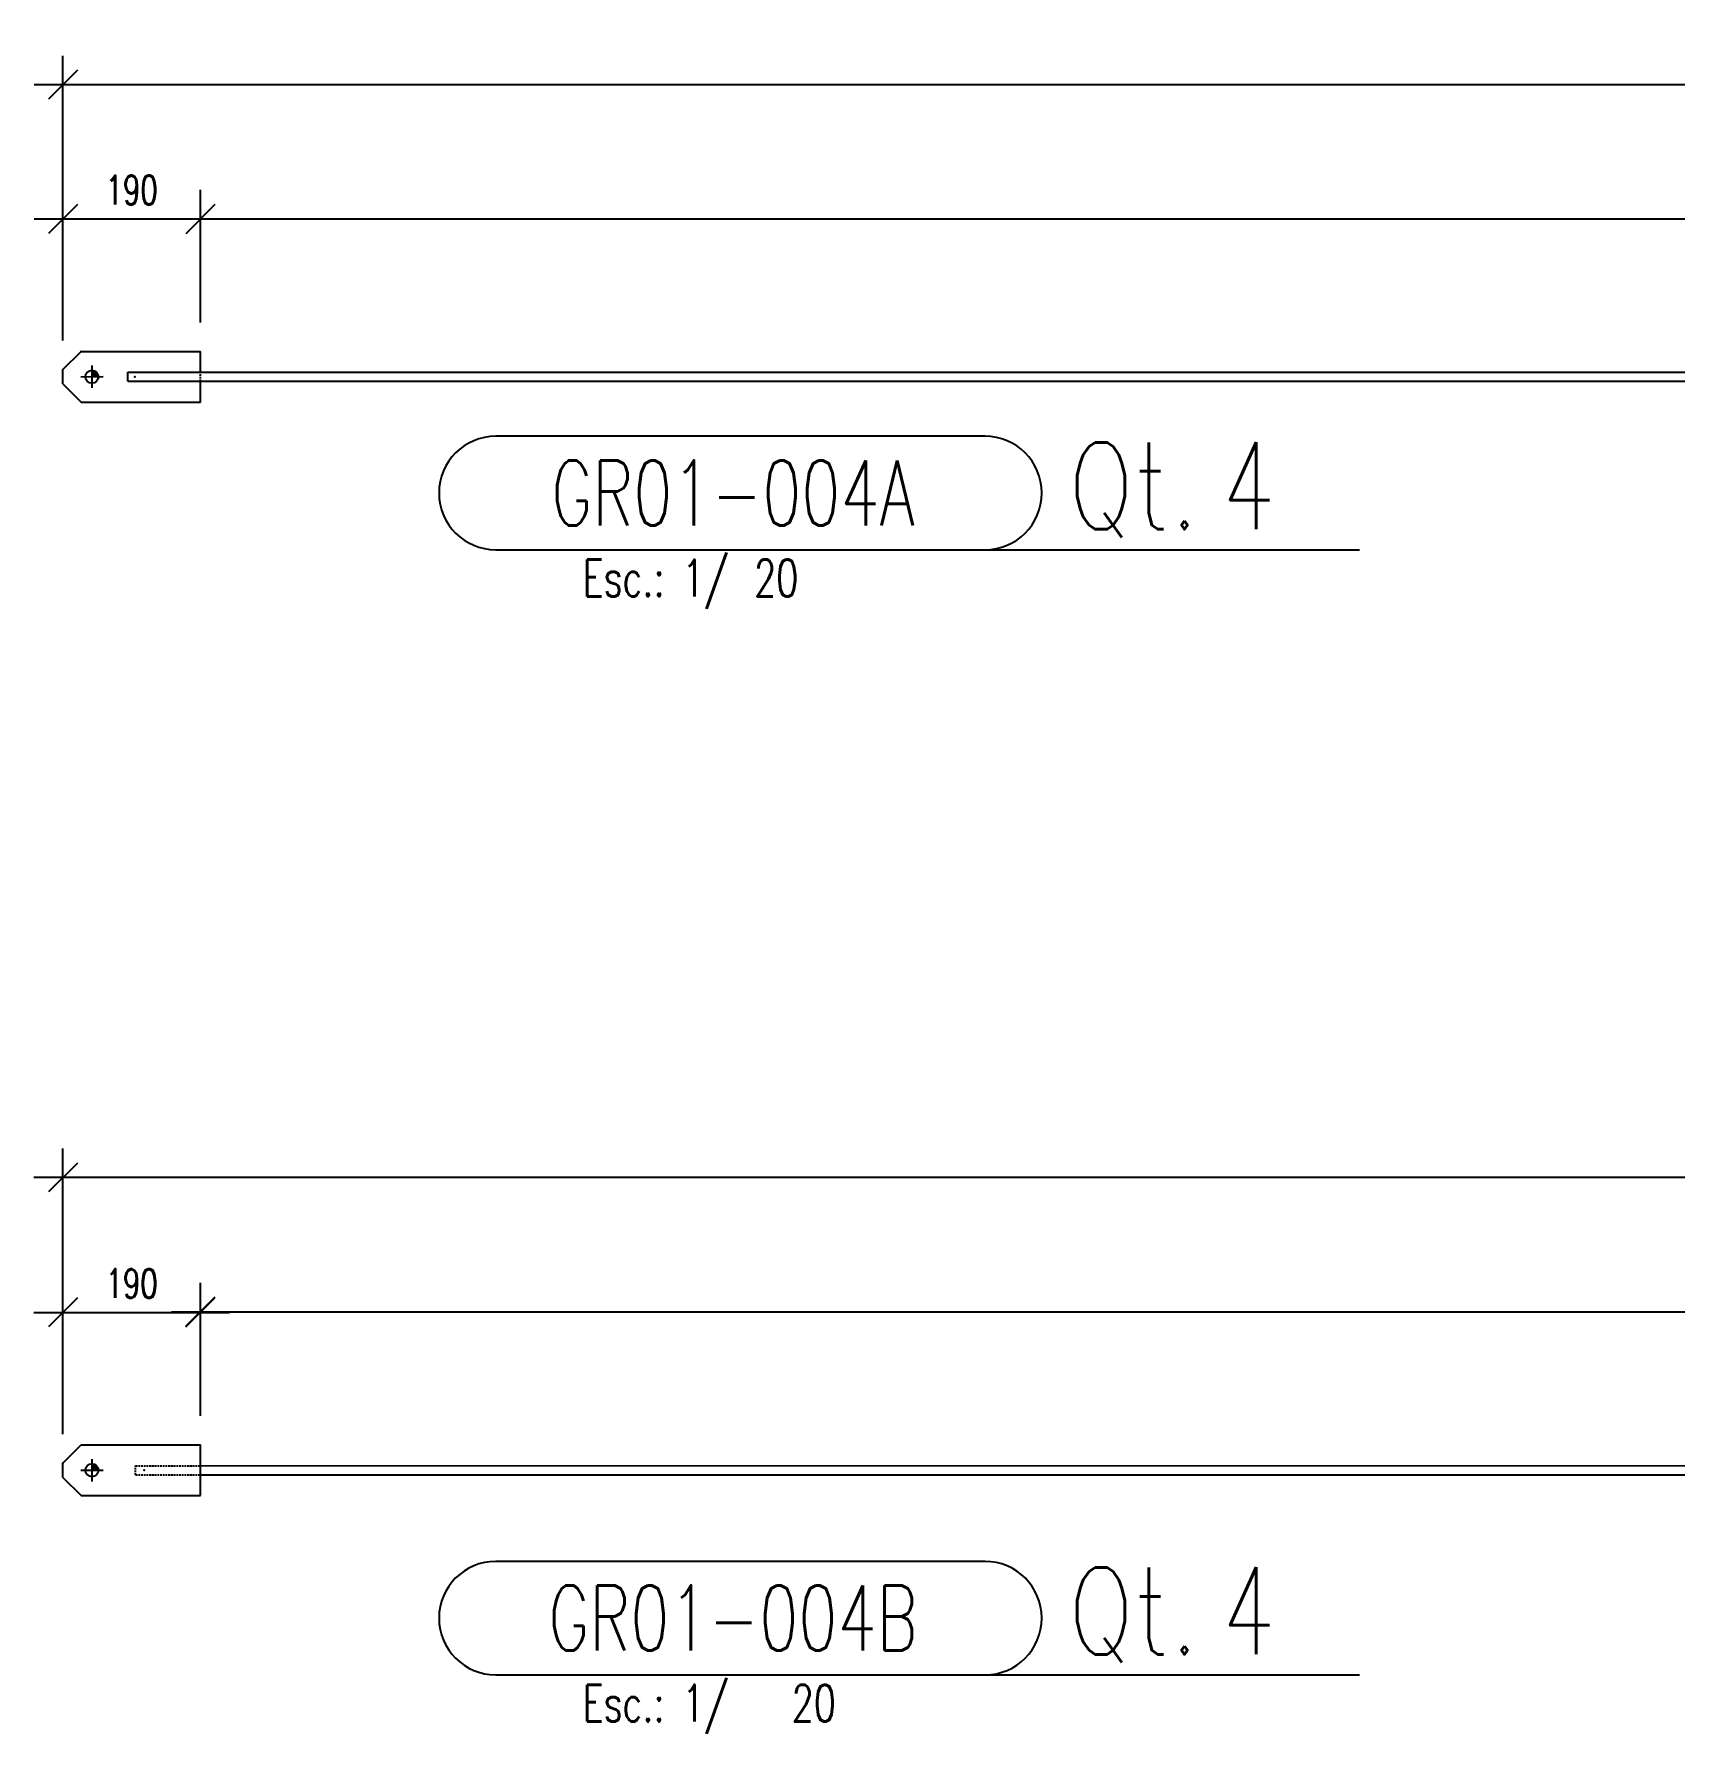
# Model space of a CAD drawing. Extents: x -42342 to -30966, y 6373 to 13845.
# Drawn here: x -38921 to -36654, y 11495 to 13845 of the extents above; entities that cross this region are included whole.
import ezdxf
from ezdxf.enums import TextEntityAlignment as Align

# ---------------------------------------------------------------- set-up
doc = ezdxf.new("R2010")
doc.units = 0
doc.header["$LTSCALE"] = 10
doc.header["$MEASUREMENT"] = 0
doc.linetypes.add('DASHDOT', pattern=[1, 0.5, -0.25, 0, -0.25])
doc.linetypes.add('HIDDEN', pattern=[0.375, 0.25, -0.125])
doc.layers.get('0').update_dxf_attribs({"linetype": 'CONTINUOUS'})
doc.layers.get('Defpoints').update_dxf_attribs({"linetype": 'CONTINUOUS'})
for name, color, linetype in [('A', 2, 'DASHDOT'), ('FORIR', 4, 'CONTINUOUS'), ('G', 3, 'CONTINUOUS'), ('MARK_QTA', 4, 'CONTINUOUS'), ('MARK_SLOT', 6, 'CONTINUOUS'), ('TR', 6, 'HIDDEN')]:
    doc.layers.add(name, color=color, linetype=linetype)
doc.styles.add('MARK', font='ROMANS', dxfattribs={"width": 0.7})
doc.styles.add('ROMANS', font='romans.shx', dxfattribs={"width": 0.7})
doc.dimstyles.new('1-20', dxfattribs={"dimscale": 20, "dimtxt": 2, "dimasz": 2, "dimexe": 2, "dimexo": 2, "dimgap": 1, "dimtad": 1, "dimdec": 0, "dimzin": 0, "dimdsep": 46, "dimtxsty": 'ROMANS', "dimblk": 'OBLIQUE', "dimcen": 0, "dimdle": 2, "dimclrd": 1, "dimclre": 1, "dimclrt": 4, "dimadec": 0, "dimazin": 0, "dimtfac": 1, "dimtdec": 0, "dimtofl": 0, "dimtmove": 0, "dimatfit": 3, "dimfxl": 1, "dimtfill": 1, "dimtolj": 1, "dimtzin": 0, "dimarcsym": 0})

# ---------------------------------------------------------------- blocks, each defined once
blk = doc.blocks.new('M8_COM')
at = {"layer": 'MARK_QTA'}
blk.add_line((7.44, 0), (62.29, 0), dxfattribs=at)
at = {"layer": 'MARK_SLOT'}
blk.add_lwpolyline([(2.61, 7.84, 1), (2.61, 0), (36.41, 0, 1), (36.41, 7.84)], format="xyb", close=True, dxfattribs=at)
at = {"color": 4, "style": 'MARK', "width": 0.7}
blk.add_text('Esc.: 1/', height=2.55, dxfattribs=at).set_placement((13.66, -2.14), align=Align.MIDDLE)
for tag, height, p in [('MAR_PEZ', 4.5, (18.99, 3.92)), ('ESCALA', 2.55, (24.58, -1.95))]:
    blk.add_attdef(tag, text='', height=height, dxfattribs=at).set_placement(p, align=Align.MIDDLE)
at = {"style": 'MARK', "width": 0.7, "flags": 1}
for tag, p in [('TRA_PEZ', (-1.14, -0.81)), ('DES_PEZ', (-1.14, -1.62)), ('NOT_PEZ', (-1.14, -2.42)), ('TIP_PEZ', (-1.14, -3.22)), ('ING_PEZ', (-1.14, -4.03)), ('COS_PEZ', (-1.14, -4.83))]:
    blk.add_attdef(tag, p, '', height=0.525, dxfattribs=at)
at = {"layer": 'MARK_QTA', "style": 'ROMANS', "width": 0.8}
blk.add_text('Qt. ', height=6, dxfattribs=at).set_placement((48.34, 4.13), align=Align.MIDDLE)
at = {"layer": 'MARK_QTA', "style": 'MARK', "width": 0.7}
blk.add_attdef('QTA_PEZ', (52.82, 1.43), '', height=6, dxfattribs=at)
blk = doc.blocks.new('M16')
for p, q in [((-15.4, 0), (15.4, 0)), ((0, 15.4), (0, -15.4))]:
    blk.add_line(p, q)
at = {"color": 4, "const_width": 9.01}
blk.add_lwpolyline([(4.5, 0, 0.414214), (0, 4.5)], format="xyb", dxfattribs=at)
at = {"color": 4}
blk.add_circle((0, 0), 9, dxfattribs=at)
at = {"flags": 1}
blk.add_attdef('TOLE', (16.7, -8.3), '', height=5.26, dxfattribs=at)
blk = doc.blocks.new('3D_INFOPOS')
blk.add_point((0, 0))
at = {"layer": 'FORIR', "flags": 1}
blk.add_attdef('POS_PEZ', (7.6, -4.3), '', height=5.26, dxfattribs=at)
blk = doc.blocks.new('_OBLIQUE')
at = {"color": 0, "linetype": 'ByBlock'}
blk.add_line((-0.5, -0.5), (0.5, 0.5), dxfattribs=at)
blk = doc.blocks.new('*D27')
at = {"color": 1, "lineweight": -2, "transparency": 16777216}
for p, q in [((-38881.3, 13421.1), (-38881.3, 13629.1)), ((-38691.3, 13446.1), (-38691.3, 13629.1)), ((-38921.3, 13589.1), (-38651.3, 13589.1))]:
    blk.add_line(p, q, dxfattribs=at)
at = {"layer": 'Defpoints', "color": 0, "transparency": 16777216}
for p in [(-38691.3, 13589.1), (-38691.3, 13406.1), (-38881.3, 13381.1)]:
    blk.add_point(p, dxfattribs=at)
at = {"color": 1, "lineweight": -2, "transparency": 16777216, "xscale": 40, "yscale": 40, "zscale": 40, "rotation": 180}
blk.add_blockref('_OBLIQUE', (-38881.3, 13589.1), dxfattribs=at)
at = {"color": 1, "lineweight": -2, "transparency": 16777216, "xscale": 40, "yscale": 40, "zscale": 40}
blk.add_blockref('_OBLIQUE', (-38691.3, 13589.1), dxfattribs=at)
at = {"color": 4, "transparency": 16777216, "insert": (-38786.3, 13629.1), "char_height": 40, "attachment_point": 5, "style": 'ROMANS', "bg_fill": 3, "box_fill_scale": 1.25, "bg_fill_color": 256, "bg_fill_true_color": 13158600, "bg_fill_transparency": 0}
blk.add_mtext('\\A1;190', dxfattribs=at)
blk = doc.blocks.new('*D28')
at = {"color": 1, "lineweight": -2, "transparency": 16777216}
for p, q in [((-38691.3, 13446.1), (-38691.3, 13629.1)), ((-31156.2, 13417.4), (-31156.2, 13629.1)), ((-38731.3, 13589.1), (-31116.2, 13589.1))]:
    blk.add_line(p, q, dxfattribs=at)
at = {"layer": 'Defpoints', "color": 0, "transparency": 16777216}
for p in [(-31156.2, 13589.1), (-38691.3, 13406.1), (-31156.2, 13377.4)]:
    blk.add_point(p, dxfattribs=at)
at = {"color": 1, "lineweight": -2, "transparency": 16777216, "xscale": 40, "yscale": 40, "zscale": 40, "rotation": 180}
blk.add_blockref('_OBLIQUE', (-38691.3, 13589.1), dxfattribs=at)
at = {"color": 1, "lineweight": -2, "transparency": 16777216, "xscale": 40, "yscale": 40, "zscale": 40}
blk.add_blockref('_OBLIQUE', (-31156.2, 13589.1), dxfattribs=at)
at = {"color": 4, "transparency": 16777216, "insert": (-34923.8, 13629.1), "char_height": 40, "attachment_point": 5, "style": 'ROMANS', "bg_fill": 3, "box_fill_scale": 1.25, "bg_fill_color": 256, "bg_fill_true_color": 13158600, "bg_fill_transparency": 0}
blk.add_mtext('\\A1;7535', dxfattribs=at)
blk = doc.blocks.new('*D30')
at = {"color": 1, "lineweight": -2, "transparency": 16777216}
for p, q in [((-38881.3, 13421.1), (-38881.3, 13814.6)), ((-31056.2, 13417.4), (-31056.2, 13814.6)), ((-31016.2, 13774.6), (-38921.3, 13774.6))]:
    blk.add_line(p, q, dxfattribs=at)
at = {"layer": 'Defpoints', "color": 0, "transparency": 16777216}
for p in [(-38881.3, 13774.6), (-38881.3, 13381.1), (-31056.2, 13377.4)]:
    blk.add_point(p, dxfattribs=at)
at = {"color": 1, "lineweight": -2, "transparency": 16777216, "xscale": 40, "yscale": 40, "zscale": 40, "rotation": 180}
blk.add_blockref('_OBLIQUE', (-38881.3, 13774.6), dxfattribs=at)
at = {"color": 1, "lineweight": -2, "transparency": 16777216, "xscale": 40, "yscale": 40, "zscale": 40}
blk.add_blockref('_OBLIQUE', (-31056.2, 13774.6), dxfattribs=at)
at = {"color": 4, "transparency": 16777216, "insert": (-34968.8, 13814.6), "char_height": 40, "attachment_point": 5, "style": 'ROMANS', "bg_fill": 3, "box_fill_scale": 1.25, "bg_fill_color": 256, "bg_fill_true_color": 13158600, "bg_fill_transparency": 0}
blk.add_mtext('\\A1;7825', dxfattribs=at)
blk = doc.blocks.new('*D41')
at = {"color": 1, "lineweight": -2, "transparency": 16777216}
for p, q in [((-38881.4, 11909.9), (-38881.4, 12118)), ((-38691.4, 11934.9), (-38691.4, 12118)), ((-38921.4, 12078), (-38651.4, 12078))]:
    blk.add_line(p, q, dxfattribs=at)
at = {"layer": 'Defpoints', "color": 0, "transparency": 16777216}
for p in [(-38691.4, 12078), (-38691.4, 11894.9), (-38881.4, 11869.9)]:
    blk.add_point(p, dxfattribs=at)
at = {"color": 1, "lineweight": -2, "transparency": 16777216, "xscale": 40, "yscale": 40, "zscale": 40, "rotation": 180}
blk.add_blockref('_OBLIQUE', (-38881.4, 12078), dxfattribs=at)
at = {"color": 1, "lineweight": -2, "transparency": 16777216, "xscale": 40, "yscale": 40, "zscale": 40}
blk.add_blockref('_OBLIQUE', (-38691.4, 12078), dxfattribs=at)
at = {"color": 4, "transparency": 16777216, "insert": (-38786.4, 12118), "char_height": 40, "attachment_point": 5, "style": 'ROMANS', "bg_fill": 3, "box_fill_scale": 1.25, "bg_fill_color": 256, "bg_fill_true_color": 13158600, "bg_fill_transparency": 0}
blk.add_mtext('\\A1;190', dxfattribs=at)
blk = doc.blocks.new('*D42')
at = {"color": 1, "lineweight": -2, "transparency": 16777216}
for p, q in [((-38691.4, 11934.9), (-38691.4, 12119)), ((-31105.9, 11907.2), (-31105.9, 12119)), ((-38731.4, 12079), (-31065.9, 12079))]:
    blk.add_line(p, q, dxfattribs=at)
at = {"layer": 'Defpoints', "color": 0, "transparency": 16777216}
for p in [(-31105.9, 12079), (-38691.4, 11894.9), (-31105.9, 11867.2)]:
    blk.add_point(p, dxfattribs=at)
at = {"color": 1, "lineweight": -2, "transparency": 16777216, "xscale": 40, "yscale": 40, "zscale": 40, "rotation": 180}
blk.add_blockref('_OBLIQUE', (-38691.4, 12079), dxfattribs=at)
at = {"color": 1, "lineweight": -2, "transparency": 16777216, "xscale": 40, "yscale": 40, "zscale": 40}
blk.add_blockref('_OBLIQUE', (-31105.9, 12079), dxfattribs=at)
at = {"color": 4, "transparency": 16777216, "insert": (-34898.6, 12119), "char_height": 40, "attachment_point": 5, "style": 'ROMANS', "bg_fill": 3, "box_fill_scale": 1.25, "bg_fill_color": 256, "bg_fill_true_color": 13158600, "bg_fill_transparency": 0}
blk.add_mtext('\\A1;7585', dxfattribs=at)
blk = doc.blocks.new('*D44')
at = {"color": 1, "lineweight": -2, "transparency": 16777216}
for p, q in [((-38881.4, 11909.9), (-38881.4, 12304.5)), ((-31005.9, 11907.2), (-31005.9, 12304.5)), ((-30965.9, 12264.5), (-38921.4, 12264.5))]:
    blk.add_line(p, q, dxfattribs=at)
at = {"layer": 'Defpoints', "color": 0, "transparency": 16777216}
for p in [(-38881.4, 12264.5), (-38881.4, 11869.9), (-31005.9, 11867.2)]:
    blk.add_point(p, dxfattribs=at)
at = {"color": 1, "lineweight": -2, "transparency": 16777216, "xscale": 40, "yscale": 40, "zscale": 40, "rotation": 180}
blk.add_blockref('_OBLIQUE', (-38881.4, 12264.5), dxfattribs=at)
at = {"color": 1, "lineweight": -2, "transparency": 16777216, "xscale": 40, "yscale": 40, "zscale": 40}
blk.add_blockref('_OBLIQUE', (-31005.9, 12264.5), dxfattribs=at)
at = {"color": 4, "transparency": 16777216, "insert": (-34943.6, 12304.5), "char_height": 40, "attachment_point": 5, "style": 'ROMANS', "bg_fill": 3, "box_fill_scale": 1.25, "bg_fill_color": 256, "bg_fill_true_color": 13158600, "bg_fill_transparency": 0}
blk.add_mtext('\\A1;7875', dxfattribs=at)

msp = doc.modelspace()

# ---------------------------------------------------------------- linework, layer by layer
at = {"layer": 'A'}
for p in [(-38856.3, 13406.1), (-38881.4, 11869.9)]:
    msp.add_point(p, dxfattribs=at)
at = {"layer": 'G'}
for p, q in [((-38881.3, 13381.1), (-38856.3, 13406.1)), ((-38856.3, 13406.1), (-38691.3, 13406.1)), ((-38856.3, 13406.1), (-38856.3, 13406.1)), ((-38691.3, 13377.4), (-38691.3, 13406.1)), ((-38881.3, 13381.1), (-38881.3, 13381.1)), ((-38881.3, 13361.1), (-38881.3, 13381.1)), ((-38881.3, 13361.1), (-38881.3, 13381.1)), ((-38791.5, 13377.4), (-31056.2, 13377.4)), ((-38791.5, 13364.7), (-38791.5, 13377.4)), ((-38881.3, 13361.1), (-38856.3, 13336.1)), ((-38881.3, 13361.1), (-38881.3, 13361.1)), ((-38881.3, 13361.1), (-38856.3, 13336.1)), ((-38791.5, 13364.7), (-31056.2, 13364.7)), ((-38691.3, 13336.1), (-38691.3, 13364.7)), ((-38856.3, 13336.1), (-38856.3, 13336.1)), ((-38856.3, 13336.1), (-38691.3, 13336.1)), ((-38691.3, 13336.1), (-38691.3, 13336.1)), ((-38881.4, 11869.9), (-38856.4, 11894.9)), ((-38856.4, 11894.9), (-38691.4, 11894.9)), ((-38691.4, 11894.9), (-38691.3, 11894.9)), ((-38691.4, 11824.9), (-38691.3, 11894.9)), ((-38881.4, 11849.9), (-38881.4, 11869.9)), ((-38691.3, 11866.2), (-31005.9, 11867.2)), ((-38881.4, 11849.9), (-38856.4, 11824.9)), ((-38691.3, 11853.5), (-31005.9, 11854.5)), ((-38856.4, 11824.9), (-38691.4, 11824.9)), ((-38691.4, 11824.9), (-38691.3, 11824.9))]:
    msp.add_line(p, q, dxfattribs=at)
for p in [(-38856.3, 13406.1), (-38881.4, 11869.9)]:
    msp.add_point(p, dxfattribs=at)
at = {"layer": 'TR'}
for p, q in [((-38856.3, 13406.1), (-38856.3, 13406.1)), ((-38691.3, 13406.1), (-38691.3, 13406.1)), ((-38691.3, 13364.7), (-38691.3, 13377.4)), ((-38856.4, 11894.9), (-38856.3, 11894.9)), ((-38856.4, 11894.9), (-38856.3, 11894.9)), ((-38691.4, 11894.9), (-38691.3, 11894.9)), ((-38881.4, 11869.9), (-38881.3, 11869.9)), ((-38881.4, 11869.9), (-38881.3, 11869.9)), ((-38780.9, 11853.5), (-38780.9, 11866.2)), ((-38780.9, 11866.2), (-38691.3, 11866.2)), ((-38881.4, 11849.9), (-38881.3, 11849.9)), ((-38780.9, 11853.5), (-38691.3, 11853.5)), ((-38856.4, 11824.9), (-38856.3, 11824.9)), ((-38856.4, 11824.9), (-38856.3, 11824.9)), ((-38691.4, 11824.9), (-38691.3, 11824.9))]:
    msp.add_line(p, q, dxfattribs=at)
for p in [(-38856.3, 13406.1), (-38881.4, 11869.9)]:
    msp.add_point(p, dxfattribs=at)

# ---------------------------------------------------------------- block references
at = {"rotation": 0.264023088471686}
for name, p in [('M16', (-38841.3, 13371.1)), ('3D_INFOPOS', (-38782, 13371.1))]:
    msp.add_blockref(name, p, dxfattribs=at)
ref = msp.add_blockref('M8_COM', (-38335.5, 13132), dxfattribs=dict(xscale=20, yscale=20, zscale=10))
ref.add_attrib('MAR_PEZ', 'GR01-004A', dxfattribs={"color": 4, "height": 90, "style": 'MARK', "width": 0.7}).set_placement((-37955.6, 13210.4), align=Align.MIDDLE)
ref.add_attrib('QTA_PEZ', '4', (-37279.2, 13160.6), dxfattribs={"layer": 'MARK_QTA', "height": 120, "style": 'MARK', "width": 0.7})
ref.add_attrib('ESCALA', '20', dxfattribs={"color": 4, "height": 51, "style": 'MARK', "width": 0.7}).set_placement((-37895.8, 13092.9), align=Align.MIDDLE)
for name, p in [('M16', (-38841.3, 11859.9)), ('3D_INFOPOS', (-38769.1, 11859.9))]:
    msp.add_blockref(name, p)
ref = msp.add_blockref('M8_COM', (-38335.5, 11577.2), dxfattribs=dict(xscale=20, yscale=20, zscale=20))
ref.add_attrib('MAR_PEZ', 'GR01-004B', dxfattribs={"color": 4, "height": 90, "style": 'MARK', "width": 0.7}).set_placement((-37955.6, 11655.7), align=Align.MIDDLE)
ref.add_attrib('QTA_PEZ', '4', (-37279.2, 11605.8), dxfattribs={"layer": 'MARK_QTA', "height": 120, "style": 'MARK', "width": 0.7})
ref.add_attrib('ESCALA', '20', dxfattribs={"color": 4, "height": 51, "style": 'MARK', "width": 0.7}).set_placement((-37843.9, 11538.1), align=Align.MIDDLE)

# ---------------------------------------------------------------- next in the draw order: dimensions: what is measured, and where the dimension line sits
dim = msp.add_linear_dim(base=(-38691.3, 13589.1), p1=(-38881.3, 13381.1), p2=(-38691.3, 13406.1), dimstyle='1-20')
dim.commit()
dim.dimension.update_dxf_attribs({"geometry": '*D27', "text_midpoint": (-38786.3, 13629.1)})
dim = msp.add_linear_dim(base=(-38691.4, 12078), p1=(-38881.4, 11869.9), p2=(-38691.4, 11894.9), dimstyle='1-20')
dim.commit()
dim.dimension.update_dxf_attribs({"geometry": '*D41', "text_midpoint": (-38786.4, 12078), "dimtype": 160})

# ---------------------------------------------------------------- next in the draw order: dimensions: what is measured, and where the dimension line sits
for base, p1, p2, picture, middle in [((-31156.2, 13589.1), (-38691.3, 13406.1), (-31156.2, 13377.4), '*D28', (-34923.8, 13629.1)), ((-31105.8982, 12078.9544), (-38691.3536, 11894.8885), (-31105.8982, 11867.2389), '*D42', (-34898.6259, 12118.9544))]:
    dim = msp.add_linear_dim(base=base, p1=p1, p2=p2, dimstyle='1-20', override={"dimtmove": 1})
    dim.commit()
    dim.dimension.update_dxf_attribs({"geometry": picture, "text_midpoint": middle})

# ---------------------------------------------------------------- next in the draw order: dimensions: what is measured, and where the dimension line sits
for base, p1, p2, picture, middle in [((-38881.3, 13774.6), (-31056.2, 13377.4), (-38881.3, 13381.1), '*D30', (-34968.8, 13814.6)), ((-38881.3517, 12264.4731), (-31005.8982, 11867.2389), (-38881.3517, 11869.8884), '*D44', (-34943.6249, 12304.4731))]:
    dim = msp.add_linear_dim(base=base, p1=p1, p2=p2, dimstyle='1-20')
    dim.commit()
    dim.dimension.update_dxf_attribs({"geometry": picture, "text_midpoint": middle})

doc.saveas('drawing.dxf')
